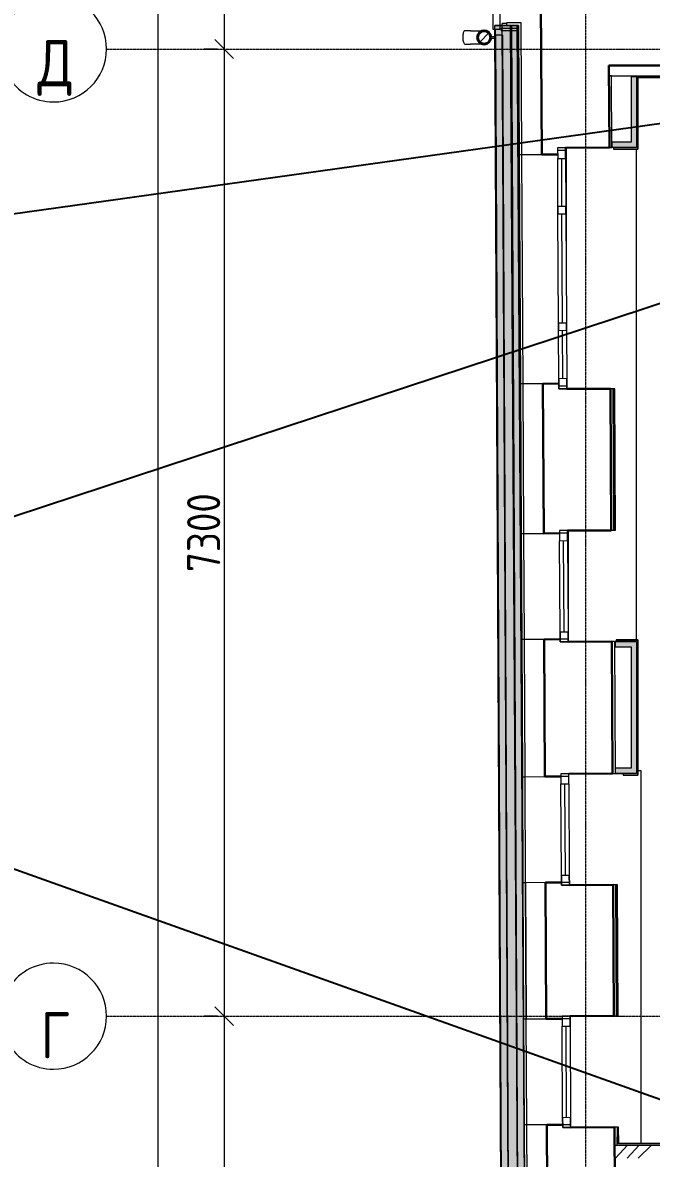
# Model space of a CAD drawing. Header units: millimetres. Extents: x -32 to 417638015, y -35 to 175284279.
# Drawn here: x 416875080 to 416879820, y 175243572 to 175252143 of the extents above; entities that cross this region are included whole.
import ezdxf
from ezdxf import colors
from ezdxf.entities.mleader import LeaderData, LeaderLine
from ezdxf.math import Vec2, Vec3

# ---------------------------------------------------------------- set-up
doc = ezdxf.new("R2010")
doc.units = ezdxf.units.MM
doc.linetypes.add('ADSK_Линия сетки', pattern=[25, 20, -2.5, 0, -2.5])
for name, color, linetype, lineweight in [('_ Окна', 7, 'Continuous', 9), ('Обобщенные модели', 7, 'Continuous', 18), ('Ограждение', 7, 'Continuous', 9), ('Окна', 7, 'Continuous', 9), ('Оси', 253, 'Continuous', 9), ('Перекрытие', 7, 'Continuous', 18), ('Размеры', 7, 'Continuous', 9), ('Стены внутренние', 7, 'Continuous', 18), ('Стены наружные', 7, 'Continuous', 18), ('Стены несущие', 7, 'Continuous', 30), ('Стены отделка', 7, 'Continuous', 30), ('Стены штриховка', 7, 'Continuous', 9), ('ШТРИХОВКА', 252, 'Continuous', 15)]:
    doc.layers.add(name, color=color, linetype=linetype, lineweight=lineweight)
doc.layers.add('_ЭМ_Надписи', color=7, linetype='Continuous')
doc.styles.add('GOST Common', font='GOST_Common.ttf', dxfattribs={"width": 0.9, "height": 349.9999999999996})
doc.styles.add('GOST Common_1', font='GOST_Common.ttf', dxfattribs={"width": 0.9, "height": 250})
doc.styles.add('ЭОМ', font='isocpeur.ttf', dxfattribs={"width": 0.85, "height": 250})
doc.dimstyles.new('ADSK_Основной_2_5_мм', dxfattribs={"dimscale": 304.8, "dimtxt": 251.4287490705518, "dimasz": 0.4639107611548557, "dimexe": 0.4921259842519685, "dimexo": 0.4921259842519685, "dimgap": 0.09842519685039369, "dimtad": 1, "dimrnd": 0.01, "dimdsep": 46, "dimtxsty": 'GOST Common_1', "dimblk1": 'OBLIQUE', "dimblk2": 'OBLIQUE', "dimsah": 1, "dimcen": 0.09, "dimdle": 0.4921259842519685, "dimazin": 2, "dimtfac": 1, "dimtdec": 4, "dimtix": 1, "dimtmove": 0, "dimatfit": 3, "dimfxl": 1, "dimtvp": 1, "dimtolj": 1, "dimtzin": 0, "dimlwd": 20, "dimlwe": 20, "dimarcsym": 2})
pattern_1 = [(45, (686.3573730537319, 338.699590410115), (-269.4076836320746, 269.4076836320746), []), (45, (776.1599730537273, 338.699590410115), (-269.4076836320746, 269.4076836320746), []), (45, (865.9625730537227, 338.699590410115), (-269.4076836320746, 269.4076836320746), []), (45, (955.7653730537277, 338.699590410115), (-269.4076836320746, 269.4076836320746), [])]

# ---------------------------------------------------------------- blocks, each defined once
blk = doc.blocks.new('_Oblique')
at = {"color": 0, "linetype": 'ByBlock', "lineweight": -2}
blk.add_line((-0.5, -0.5), (0.5, 0.5), dxfattribs=at)
blk = doc.blocks.new('*D184')
at = {"layer": 'Defpoints', "color": 0, "transparency": 16777216}
for p in [(-8940.009156904478, 43383.69959040973), (-9039.994055764208, 333.6995904097176), (-8940.009156904594, 333.6995904097176)]:
    blk.add_point(p, dxfattribs=at)
at = {"layer": 'Размеры', "color": 0, "transparency": 16777216}
for p, q in [((-9039.994055764217, 43533.69959040973), (-9039.994055764208, 183.6995904097176)), ((-9090.009156904478, 43383.69959040973), (-9189.994055764217, 43383.69959040973)), ((-9090.009156904594, 333.6995904097176), (-9189.994055764208, 333.6995904097176))]:
    blk.add_line(p, q, dxfattribs=at)
at = {"layer": 'Размеры', "color": 0, "transparency": 16777216, "xscale": 141.4, "yscale": 141.4, "zscale": 141.4}
for p, rotation in [((-9039.994055764217, 43383.69959040973), 90), ((-9039.994055764208, 333.6995904097176), 270)]:
    blk.add_blockref('_Oblique', p, dxfattribs=dict(at, rotation=rotation))
at = {"layer": 'Размеры', "color": 0, "transparency": 16777216, "insert": (-9194.994055764204, 21858.69959040972), "char_height": 250, "width": 971.6229625099288, "attachment_point": 5, "rotation": 90, "style": 'GOST Common_1'}
blk.add_mtext('\\A1;43050', dxfattribs=at)
blk = doc.blocks.new('*D186')
at = {"layer": 'Defpoints', "color": 0, "transparency": 16777216}
for p in [(-8440.630882781119, 36883.69959040973), (-8540.61578164079, 20583.69959040972), (-8440.630882781177, 20583.69959040972)]:
    blk.add_point(p, dxfattribs=at)
at = {"layer": 'Размеры', "color": 0, "transparency": 16777216}
for p, q in [((-8540.615781640794, 37033.69959040973), (-8540.615781640789, 20433.69959040972)), ((-8590.630882781119, 36883.69959040973), (-8690.615781640794, 36883.69959040973)), ((-8590.630882781177, 20583.69959040972), (-8690.61578164079, 20583.69959040972))]:
    blk.add_line(p, q, dxfattribs=at)
at = {"layer": 'Размеры', "color": 0, "transparency": 16777216, "xscale": 141.4, "yscale": 141.4, "zscale": 141.4}
for p, rotation in [((-8540.615781640794, 36883.69959040973), 90), ((-8540.61578164079, 20583.69959040972), 270)]:
    blk.add_blockref('_Oblique', p, dxfattribs=dict(at, rotation=rotation))
at = {"layer": 'Размеры', "color": 0, "transparency": 16777216, "insert": (-8695.615781640781, 28733.69959040972), "char_height": 250, "width": 889.8020814564612, "attachment_point": 5, "rotation": 90, "style": 'GOST Common_1'}
blk.add_mtext('\\A1;16300', dxfattribs=at)
blk = doc.blocks.new('*D187')
at = {"layer": 'Defpoints', "color": 0, "transparency": 16777216}
for p in [(-8440.630882781177, 20583.69959040972), (-8540.61578164079, 13283.69959040972), (-8440.630882781235, 13283.69959040972)]:
    blk.add_point(p, dxfattribs=at)
at = {"layer": 'Размеры', "color": 0, "transparency": 16777216}
for p, q in [((-8540.615781640792, 20733.69959040972), (-8540.61578164079, 13133.69959040972)), ((-8590.630882781177, 20583.69959040972), (-8690.615781640792, 20583.69959040972)), ((-8590.630882781235, 13283.69959040972), (-8690.61578164079, 13283.69959040972))]:
    blk.add_line(p, q, dxfattribs=at)
at = {"layer": 'Размеры', "color": 0, "transparency": 16777216, "xscale": 141.4, "yscale": 141.4, "zscale": 141.4}
for p, rotation in [((-8540.615781640792, 20583.69959040972), 90), ((-8540.61578164079, 13283.69959040972), 270)]:
    blk.add_blockref('_Oblique', p, dxfattribs=dict(at, rotation=rotation))
at = {"layer": 'Размеры', "color": 0, "transparency": 16777216, "insert": (-8695.615781640783, 16933.69959040972), "char_height": 250, "width": 756.8431497445762, "attachment_point": 5, "rotation": 90, "style": 'GOST Common_1'}
blk.add_mtext('\\A1;7300', dxfattribs=at)
blk = doc.blocks.new('*D188')
at = {"layer": 'Defpoints', "color": 0, "transparency": 16777216}
for p in [(-8440.630882781235, 13283.69959040972), (-8540.615781640849, 8633.69959040972), (-8440.630882781235, 8633.69959040972)]:
    blk.add_point(p, dxfattribs=at)
at = {"layer": 'Размеры', "color": 0, "transparency": 16777216}
for p, q in [((-8540.61578164085, 13433.69959040972), (-8540.615781640849, 8483.69959040972)), ((-8590.630882781235, 13283.69959040972), (-8690.61578164085, 13283.69959040972)), ((-8590.630882781235, 8633.69959040972), (-8690.615781640849, 8633.69959040972))]:
    blk.add_line(p, q, dxfattribs=at)
at = {"layer": 'Размеры', "color": 0, "transparency": 16777216, "xscale": 141.4, "yscale": 141.4, "zscale": 141.4}
for p, rotation in [((-8540.61578164085, 13283.69959040972), 90), ((-8540.615781640849, 8633.69959040972), 270)]:
    blk.add_blockref('_Oblique', p, dxfattribs=dict(at, rotation=rotation))
at = {"layer": 'Размеры', "color": 0, "transparency": 16777216, "insert": (-8695.615781640845, 10958.69959040972), "char_height": 250, "width": 782.4121750737847, "attachment_point": 5, "rotation": 90, "style": 'GOST Common_1'}
blk.add_mtext('\\A1;4650', dxfattribs=at)
blk = doc.blocks.new('План 2 этажа')
at = {"lineweight": 9}
h = blk.add_hatch(dxfattribs=at)
h.set_pattern_fill('ANSI34', color=8, scale=20)
h.set_pattern_definition(pattern_1)
h.paths.add_polyline_path([(44851.35737305379, 8633.699590409546), (44751.35737305379, 8633.699590409546), (44751.35737305379, 5758.699590409992), (44851.35737305379, 5758.699590409992), (44851.35737305379, 5765.756545947838)])
h.paths.add_polyline_path([(44851.35737305379, 8965.756545947945), (44141.35737305379, 8965.756545947945), (44141.35737305379, 8865.756545947945), (44751.35737305379, 8865.756545947945), (44751.35737305379, 8633.699590409546), (44851.35737305379, 8633.699590409546)])
h.paths.add_polyline_path([(43071.35737305379, 8965.756545947945), (42607.41075392498, 8965.756545947945), (42608.51118958526, 8865.756545947628), (43071.35737305379, 8865.756545947945)])
h.paths.add_polyline_path([(44839.46919659205, 4703.69959041012), (44851.35737305385, 4703.69959041012), (44851.35737305385, 5758.699590409999), (44751.35737305385, 5758.699590409999), (44751.35737305385, 4703.69959041012), (44826.35737305385, 4703.69959041012)])
h.paths.add_polyline_path([(38937.34206282522, -5867.991590473376), (39332.84206282522, -5867.991590473376), (39332.84206282522, -5096.400681382468), (38937.34206282522, -5096.400681382468)], flags=9)
h.paths.add_polyline_path([(487.3420628252206, -5523.805950022027), (882.8420628252206, -5523.805950022027), (882.8420628252206, -4752.21504093112), (487.3420628252206, -4752.21504093112)], flags=9)
h.paths.add_polyline_path([(3487.342062825221, -5523.805950022034), (3882.842062825221, -5523.805950022034), (3882.842062825221, -4752.215040931126), (3487.342062825221, -4752.215040931126)], flags=9)
h.paths.add_polyline_path([(7622.042062825232, -5523.80595002204), (8049.042062825232, -5523.80595002204), (8049.042062825232, -4752.215040931132), (7622.042062825232, -4752.215040931132)], flags=9)
h.paths.add_polyline_path([(10637.34206282522, -5523.805950022047), (11032.84206282522, -5523.805950022047), (11032.84206282522, -4752.215040931139), (10637.34206282522, -4752.215040931139)], flags=9)
h.paths.add_polyline_path([(18537.34206282522, -5523.80595002206), (18932.84206282522, -5523.80595002206), (18932.84206282522, -4752.215040931151), (18537.34206282522, -4752.215040931151)], flags=9)
h.paths.add_polyline_path([(31035.79092646157, -5523.805950022078), (31431.29092646157, -5523.805950022078), (31431.29092646157, -4752.21504093117), (31035.79092646157, -4752.21504093117)], flags=9)
h.paths.add_polyline_path([(42337.34206282522, -5523.805950022096), (42732.84206282522, -5523.805950022096), (42732.84206282522, -4752.215040931189), (42337.34206282522, -4752.215040931189)], flags=9)
h.paths.add_polyline_path([(49290.09206282522, -5523.805950022107), (49780.09206282522, -5523.805950022107), (49780.09206282522, -4752.2150409312), (49290.09206282522, -4752.2150409312)], flags=9)
h.paths.add_polyline_path([(-5981.157937174779, -5523.80595002202), (-5648.657937174779, -5523.80595002202), (-5648.657937174779, -4752.215040931112), (-5981.157937174779, -4752.215040931112)], flags=9)
h.paths.add_polyline_path([(55758.59206282522, -5523.805950022118), (56311.59206282522, -5523.805950022118), (56311.59206282522, -4752.21504093121), (55758.59206282522, -4752.21504093121)], flags=9)
h.paths.add_polyline_path([(-10042.69405789487, -119.3787014977906), (-9584.19405789487, -119.3787014977906), (-9584.19405789487, 652.2122075931175), (-10042.69405789487, 652.2122075931175)], flags=9)
h.paths.add_polyline_path([(-10026.94405789487, 8180.621298502202), (-9599.94405789487, 8180.621298502202), (-9599.94405789487, 8952.212207593111), (-10026.94405789487, 8952.212207593111)], flags=9)
h.paths.add_polyline_path([(-10011.64405789482, 12830.6212985022), (-9616.144057894824, 12830.6212985022), (-9616.144057894824, 13602.21220759311), (-10011.64405789482, 13602.21220759311)], flags=9)
h.paths.add_polyline_path([(-10042.69405789481, 20130.6212985022), (-9584.194057894812, 20130.6212985022), (-9584.194057894812, 20902.2122075931), (-10042.69405789481, 20902.2122075931)], flags=9)
h.paths.add_polyline_path([(-10011.64405789477, 36430.62129850218), (-9616.144057894766, 36430.62129850218), (-9616.144057894766, 37202.21220759309), (-10011.64405789477, 37202.21220759309)], flags=9)
h.paths.add_polyline_path([(-10058.89405789471, 42930.62129850216), (-9568.894057894708, 42930.62129850216), (-9568.894057894708, 43702.21220759307), (-10058.89405789471, 43702.21220759307)], flags=9)
h.paths.add_polyline_path([(-10026.94405789487, 1680.62129850221), (-9599.94405789487, 1680.62129850221), (-9599.94405789487, 2452.212207593117), (-10026.94405789487, 2452.212207593117)], flags=9)
h.paths.add_polyline_path([(46258.59206282522, -5523.805950022103), (46811.59206282522, -5523.805950022103), (46811.59206282522, -4752.215040931194), (46258.59206282522, -4752.215040931194)], flags=9)
h = blk.add_hatch()
h.set_pattern_fill('ANSI34', color=8, scale=20)
h.set_pattern_definition(pattern_1)
h.paths.add_polyline_path([(-5597.187484974421, 12310.92738564244), (-5596.674272952799, 12210.92738564244), (-5444.077273907897, 12210.92738564244), (-5404.077273907838, 12210.92738564244), (423.2452759633306, 12210.92738564244), (423.2452759633306, 12243.18236574036), (433.1829459398866, 12243.18236574036), (432.4785381433699, 12310.9273856423), (-213.0424393638386, 12310.92738564231)])
h.paths.add_polyline_path([(78.24527596333064, 11932.48239974947), (78.24527596333064, 12210.92738564244), (-21.75472403666947, 12210.92738564244), (-21.75472403666924, 11832.48239974949), (423.2452759633306, 11832.48239974949), (423.2452759633304, 11932.48239974947)])
at = {"layer": 'Обобщенные модели', "lineweight": 9}
h = blk.add_hatch(dxfattribs=at)
h.set_pattern_fill('FP_22', color=8, angle=90.29404624676303, style=0, pattern_type=2)
h.set_pattern_definition([(45.00004624676301, (686.3575526451705, 338.6994309848669), (-106.066102790012, 106.0659315658832), [])])
h.paths.add_polyline_path([(-6590.980376767196, 20622.40547162978), (-6568.728576410929, 20622.51967054416), (-6548.729946087081, 20632.27725455159), (-6534.945459798541, 20649.74561447026), (-6530.105304110347, 20671.46492738289), (-6535.168131217027, 20693.13341699745), (-6549.131186118804, 20710.45937319911), (-6569.228914546595, 20720.01117787299), (-6591.480714902861, 20719.8969789586), (-6611.479345226571, 20710.13939495124), (-6625.263831515111, 20692.67103503249), (-6630.103987203443, 20670.9517221198), (-6625.041160096695, 20649.28323250531), (-6611.078105194919, 20631.95727630372)])
at = {"layer": 'Ограждение', "transparency": 33554432}
for points in [[(-6435.634394923667, 8187.693082690872), (-6257.957230057234, 8367.28960652715), (-6321.568491901378, 20762.02300421298), (-6500.162663787749, 20761.10643745295), (-6436.340062555282, 8325.19329739608)], [(-6435.834620984086, 8187.491826409416), (-6431.692388909613, 8192.698049411927), (-6496.045738345426, 20732.02813626576), (-6500.214689382222, 20732.02813626576), (-6435.835653855515, 8187.693082690872)]]:
    blk.add_hatch(color=8, dxfattribs=at).paths.add_polyline_path(points)
at = {"layer": 'Стены внутренние'}
for points in [[(-5471.776669154584, 19880.07672656989), (-5431.776669154584, 19880.07672656989), (-5431.776669154584, 20374.04128891171), (-5471.776669154584, 20374.04128891171), (-5471.776669154584, 20153.19282587753)], [(-5616.802642103401, 19840.07672656983), (-5431.776669154584, 19840.0767265699), (-5431.776669154584, 19880.07672656989), (-5616.802642103401, 19880.07672656989)], [(-5431.776669154642, 16070.95538687749), (-5431.776669154642, 16110.95538687749), (-5592.744013429445, 16110.95538687749), (-5592.744013429445, 16070.95538687749), (-5471.776669154642, 16070.95538687749)], [(-5471.776669154642, 15115.55820398533), (-5431.776669154642, 15115.55820398533), (-5431.776669154642, 16070.95538687749), (-5471.776669154642, 16070.95538687749), (-5471.776669154642, 15155.55820398532)], [(-5471.776669154642, 15115.55820398533), (-5471.776669154642, 15155.55820398532), (-5592.744013429445, 15155.55820398532), (-5592.744013429445, 15115.55820398533)]]:
    blk.add_hatch(color=8, dxfattribs=at).paths.add_polyline_path(points)
at = {"layer": '_ Окна', "color": 8, "lineweight": 18}
for p, q in [((-5965.821820738755, 19838.02891217653), (-6025.821030594627, 19837.72098901868)), ((-6025.821030594627, 19837.72098901868), (-6025.410466384154, 19757.72204254418)), ((-5965.411256528282, 19758.02996570204), (-5965.821820738755, 19838.02891217653)), ((-6025.410466384154, 19757.72204254418), (-5965.411256528282, 19758.02996570204)), ((-6023.562927437023, 19397.72678340896), (-5963.563717581153, 19398.03470656681)), ((-6023.255004279168, 19337.72757355309), (-6023.562927437023, 19397.72678340896)), ((-5963.563717581153, 19398.03470656681), (-5963.255794423298, 19338.03549671095)), ((-5963.255794423298, 19338.03549671095), (-6023.255004279168, 19337.72757355309)), ((-6019.046721121817, 18517.73837218952), (-5959.047511265946, 18518.04629534737)), ((-6018.738797963962, 18457.73916233364), (-6019.046721121817, 18517.73837218952)), ((-5959.047511265946, 18518.04629534737), (-5958.739588108091, 18458.0470854915)), ((-5958.739588108091, 18458.0470854915), (-6018.738797963962, 18457.73916233364)), ((-6016.891259016832, 18097.74390319842), (-5956.892049160961, 18098.05182635627)), ((-6016.480694806359, 18017.74495672392), (-6016.891259016832, 18097.74390319842)), ((-5956.892049160961, 18098.05182635627), (-5956.481484950487, 18018.05287988178)), ((-5956.481484950487, 18018.05287988178), (-6016.480694806359, 18017.74495672392)), ((-5950.994448030209, 16948.89691933336), (-6010.993657886081, 16948.5889961755)), ((-6010.993657886081, 16948.5889961755), (-6010.603621886132, 16872.58999702473)), ((-5950.60441203026, 16872.89792018259), (-5950.994448030209, 16948.89691933336)), ((-6010.603621886132, 16872.58999702473), (-5950.60441203026, 16872.89792018259)), ((-6007.07276967606, 16184.59905734408), (-5947.073559820189, 16184.90698050193)), ((-6006.682733676112, 16108.60005819331), (-6007.07276967606, 16184.59905734408)), ((-5947.073559820189, 16184.90698050193), (-5946.68352382024, 16108.90798135116)), ((-5946.68352382024, 16108.90798135116), (-6006.682733676112, 16108.60005819331)), ((-5941.570159999437, 15112.56268828869), (-6001.569369855309, 15112.25476513083)), ((-6001.569369855309, 15112.25476513083), (-6001.17933385536, 15036.25576598006)), ((-5941.180123999488, 15036.56368913792), (-5941.570159999437, 15112.56268828869)), ((-6001.17933385536, 15036.25576598006), (-5941.180123999488, 15036.56368913792)), ((-5997.648481645288, 14348.26482629941), (-5937.649271789417, 14348.57274945726)), ((-5997.25844564534, 14272.26582714864), (-5997.648481645288, 14348.26482629941)), ((-5937.649271789417, 14348.57274945726), (-5937.259235789468, 14272.57375030649)), ((-5937.259235789468, 14272.57375030649), (-5997.25844564534, 14272.26582714864)), ((-5932.187749717808, 13284.38838868851), (-5992.18695957368, 13284.08046553065)), ((-5992.18695957368, 13284.08046553065), (-5991.796923573731, 13208.08146637988)), ((-5991.796923573731, 13208.08146637988), (-5931.79771371786, 13208.38938953774)), ((-5931.79771371786, 13208.38938953774), (-5932.187749717808, 13284.38838868851)), ((-5988.26607136366, 12520.09052669923), (-5928.266861507788, 12520.39844985708)), ((-5987.876035363711, 12444.09152754846), (-5988.26607136366, 12520.09052669923)), ((-5928.266861507788, 12520.39844985708), (-5927.876825507839, 12444.39945070631)), ((-5927.876825507839, 12444.39945070631), (-5987.876035363711, 12444.09152754846))]:
    blk.add_line(p, q, dxfattribs=at)
at = {"layer": '_ Окна', "color": 8}
for p, q in [((-5965.719179686137, 19818.02917555791), (-6025.718389542008, 19817.72125240006)), ((-5993.563322509069, 19397.88074498789), (-5995.410861456197, 19757.87600412311)), ((-5989.047116193865, 18517.89233376845), (-5993.255399351214, 19337.88153513202)), ((-5986.891654088881, 18097.89786477735), (-5988.73919303601, 18457.89312391257)), ((-5956.584126003106, 18038.0526165004), (-6016.583335858977, 18037.74469334255)), ((-5950.891806977591, 16928.89718271473), (-6010.891016833462, 16928.58925955688)), ((-5977.073164748121, 16184.753018923), (-5980.604016958189, 16872.74395860366)), ((-5946.786164872859, 16128.90771796979), (-6006.78537472873, 16128.59979481193)), ((-5941.467518946819, 15092.56295167006), (-6001.46672880269, 15092.25502851221)), ((-5967.648876717349, 14348.41878787834), (-5971.179728927417, 15036.40972755899)), ((-5937.361876842087, 14292.57348692512), (-5997.361086697958, 14292.26556376726)), ((-5932.08510866519, 13264.38865206988), (-5992.084318521062, 13264.08072891203)), ((-5958.26646643572, 12520.24448827815), (-5961.797318645788, 13208.23542795881)), ((-5927.979466560458, 12464.39918732494), (-5987.978676416329, 12464.09126416708))]:
    blk.add_line(p, q, dxfattribs=at)
at = {"layer": 'Обобщенные модели', "color": 8}
for p, q in [((-6684.007334191716, 20720.67574212526), (-6726.510911422881, 20720.4576086573)), ((-6499.930327420943, 20676.61985483714), (-6529.272193054694, 20676.46926885534)), ((-6529.220872528385, 20666.46940054602), (-6499.879006894634, 20666.61998652782)), ((-6496.430202154685, 20676.63781790078), (-6498.17921362752, 20676.62884176364)), ((-6498.12789310121, 20666.62897345432), (-6496.378881628376, 20666.63794959146)), ((-6494.546618158494, 20676.64748468028), (-6495.761486185831, 20676.64124983152)), ((-6495.710165659522, 20666.6413815222), (-6494.495297632185, 20666.64761637097)), ((-6492.524801311441, 20676.65786088739), (-6494.546618158494, 20676.64748468028)), ((-6494.495297632185, 20666.64761637097), (-6492.473456002164, 20666.65799270527)), ((-6725.997706159789, 20620.45892556417), (-6683.494128928624, 20620.67705903214))]:
    blk.add_line(p, q, dxfattribs=at)
at = {"layer": 'Обобщенные модели', "color": 8, "flags": 128}
for points in [[(-6684.007334191716, 20720.67574212526), (-6678.339668396821, 20720.70482926746), (-6672.755222872252, 20720.73348931324), (-6667.262931539564, 20720.76167641262), (-6661.871580893264, 20720.78934547226), (-6656.589795944288, 20720.81645222757), (-6651.426026421838, 20720.84295331353), (-6646.388533255606, 20720.86880633405), (-6641.485375360045, 20720.89396992981), (-6636.724396741839, 20720.91840384442), (-6632.113213951156, 20720.94206898884), (-6627.659203896796, 20720.96492750389), (-6623.369492044706, 20720.9869428208), (-6619.25094101876, 20721.00807971978), (-6615.310139622023, 20721.0283043863), (-6611.553392296068, 20721.0475844652), (-6607.986709035221, 20721.06588911247), (-6604.615795771849, 20721.08318904458), (-6601.446045248082, 20721.09945658532), (-6598.48252838858, 20721.11466571011), (-6595.729986188138, 20721.12879208758), (-6593.377946433022, 20721.14086303835)], [(-6592.864741169924, 20621.14217994523), (-6594.1351053925, 20621.13566028333), (-6596.798581382642, 20621.12199100435), (-6599.674904968884, 20621.10722936593), (-6602.759474647074, 20621.09139898352), (-6606.047355763732, 20621.07452518237), (-6609.533288410447, 20621.05663495696), (-6613.211695838614, 20621.03775692784), (-6617.076693381031, 20621.01792129581), (-6621.122097866117, 20620.99715979367), (-6625.341437509673, 20620.9755056354), (-6629.727962268344, 20620.952993463), (-6634.27465463826, 20620.92965929117), (-6638.974240881539, 20620.90554044961), (-6643.819202662713, 20620.88067552331), (-6648.801789076473, 20620.85510429084), (-6653.914029047452, 20620.82886766074), (-6659.147744082246, 20620.802007606), (-6664.494561353268, 20620.77456709699), (-6669.945927093478, 20620.74659003267), (-6675.493120280587, 20620.71812117037), (-6681.127266588835, 20620.6892060542), (-6683.494128928624, 20620.67705903214)]]:
    blk.add_lwpolyline(points, dxfattribs=at)
at = {"layer": 'Обобщенные модели', "color": 8}
for radius, start, end in [(52.00000000000003, 0.2940462468648904, 180.2940462468649), (52.00000000000004, 180.2940462468649, 0.2940462468648904)]:
    blk.add_arc((-6580.104645656772, 20671.20832475146), radius, start, end, dxfattribs=at)
at = {"layer": 'Обобщенные модели', "color": 8, "lineweight": 40}
for radius, start, end in [(49.99999999999994, 0.2940462468648904, 180.2940462468649), (49.99999999999995, 180.2940462468649, 0.2940462468648904)]:
    blk.add_arc((-6580.104645656801, 20671.20832475142), radius, start, end, dxfattribs=at)
at = {"layer": 'Обобщенные модели', "color": 8}
for major_axis, ratio, start_param, end_param in [((0.2566026315454408, -49.99934154655923), 0.3090169943749482, 3.141592653589792, 4.712388980384689), ((0.2566026315453632, -49.99934154655924), 0.3090169943749481, 4.712388980384695, 6.283185307179597)]:
    blk.add_ellipse((-6726.254308791325, 20670.45826711071), major_axis=major_axis, ratio=ratio, start_param=start_param, end_param=end_param, dxfattribs=at)
at = {"layer": 'Ограждение', "color": 8}
for p, q in [((-6500.162663787738, 20761.10643745293), (-6321.568491901369, 20762.02300421296)), ((-6435.634394923658, 8187.693082690861), (-6500.162663787738, 20761.10643745293)), ((-6321.568491901369, 20762.02300421296), (-6498.889557498003, 20761.11297118746)), ((-6434.367788922586, 8188.966205746443), (-6498.889557498004, 20761.11297118746)), ((-6257.952097937008, 8366.289606527145), (-6321.568491901369, 20762.02300421296)), ((-6257.952097937008, 8366.289606527145), (-6321.568491901369, 20762.02300421296)), ((-6320.568505070438, 20762.0281362656), (-6315.565740984992, 19787.23333904009)), ((-6435.834620984077, 8187.491826409409), (-6500.214689382212, 20732.02813626573)), ((-6434.687061134867, 8188.645290786214), (-6499.061209815154, 20732.02813626574)), ((-6434.559469244767, 8188.77353917352), (-6498.932959738913, 20732.02813626573)), ((-6434.092448113518, 8189.242963263673), (-6498.463529466801, 20732.02813626573)), ((-6432.352366829414, 8190.991997769664), (-6496.71447192735, 20732.02813626573)), ((-6432.012097470433, 8191.334017912992), (-6496.372447279879, 20732.02813626573)), ((-6431.687065223418, 8191.660722544999), (-6496.045738345416, 20732.02813626573)), ((-6430.478400128957, 8192.875606571233), (-6494.830838320085, 20732.02813626573)), ((-6315.565740984992, 19787.23333904009), (-6306.68215788088, 18056.25613469822)), ((-6306.68215788088, 18056.25613469822), (-6315.565740984992, 19787.23333904009)), ((-6306.68215788088, 18056.25613469822), (-6300.892329856301, 16928.10095112482)), ((-6300.892329856301, 16928.10095112482), (-6296.78155569894, 16127.11149954895)), ((-6296.78155569894, 16127.11149954895), (-6300.892329856301, 16928.10095112482)), ((-6296.78155569894, 16127.11149954895), (-6291.473173878167, 15092.76670691115)), ((-6291.473173878167, 15092.76670691115), (-6287.357267668173, 14290.77726850431)), ((-6287.357267668173, 14290.77726850431), (-6291.473173878167, 15092.76670691115)), ((-6287.357267668173, 14290.77726850431), (-6282.085631543898, 13263.59242047998)), ((-6282.085631543898, 13263.59242047998), (-6277.974857386536, 12462.6029689041)), ((-6277.974857386536, 12462.6029689041), (-6282.085631543898, 13263.59242047998)), ((-6277.974857386536, 12462.6029689041), (-6272.540013650399, 11403.61691494796))]:
    blk.add_line(p, q, dxfattribs=at)
at = {"layer": 'Окна', "color": 8}
for p, q in [((-5965.821820738755, 19838.02891217653), (-6025.821030594627, 19837.72098901868)), ((-6025.821030594627, 19837.72098901868), (-6025.410466384154, 19757.72204254418)), ((-5965.411256528282, 19758.02996570204), (-5965.821820738755, 19838.02891217653)), ((-6023.562927437017, 19397.72678340896), (-6025.410466384145, 19757.72204254418)), ((-5965.411256528186, 19758.02996570204), (-5963.563717581057, 19398.03470656681)), ((-6023.562927437023, 19397.72678340896), (-6023.255004279168, 19337.72757355309)), ((-5963.255794423298, 19338.03549671095), (-5963.563717581153, 19398.03470656681)), ((-6019.046721121813, 18517.73837218952), (-6023.255004279162, 19337.72757355309)), ((-5963.255794423202, 19338.03549671094), (-5959.047511265853, 18518.04629534737)), ((-6019.046721121817, 18517.73837218952), (-6018.738797963962, 18457.73916233364)), ((-5958.739588108091, 18458.0470854915), (-5959.047511265946, 18518.04629534737)), ((-6016.891259016829, 18097.74390319842), (-6018.738797963958, 18457.73916233364)), ((-5958.739588107998, 18458.0470854915), (-5956.89204916087, 18098.05182635627)), ((-6016.891259016832, 18097.74390319842), (-6016.480694806359, 18017.74495672392)), ((-5956.481484950487, 18018.05287988178), (-5956.892049160961, 18098.05182635627)), ((-6016.480694806359, 18017.74495672392), (-5956.481484950487, 18018.05287988178)), ((-5950.994448030209, 16948.89691933336), (-6010.993657886081, 16948.5889961755)), ((-6010.993657886081, 16948.5889961755), (-6010.603621886132, 16872.58999702473)), ((-5950.60441203026, 16872.89792018259), (-5950.994448030209, 16948.89691933336)), ((-6007.072769676057, 16184.59905734408), (-6010.603621886125, 16872.58999702473)), ((-5950.60441203019, 16872.89792018259), (-5947.073559820123, 16184.90698050193)), ((-6007.07276967606, 16184.59905734408), (-6006.682733676112, 16108.60005819331)), ((-5946.68352382024, 16108.90798135116), (-5947.073559820189, 16184.90698050193)), ((-6006.682733676112, 16108.60005819331), (-5946.68352382024, 16108.90798135116)), ((-5941.570159999437, 15112.56268828869), (-6001.569369855309, 15112.25476513083)), ((-6001.569369855309, 15112.25476513083), (-6001.17933385536, 15036.25576598006)), ((-5941.180123999488, 15036.56368913792), (-5941.570159999437, 15112.56268828869)), ((-5997.648481645285, 14348.26482629941), (-6001.179333855353, 15036.25576598006)), ((-5941.180123999418, 15036.56368913792), (-5937.649271789351, 14348.57274945726)), ((-5997.648481645288, 14348.26482629941), (-5997.25844564534, 14272.26582714864)), ((-5937.259235789468, 14272.57375030649), (-5937.649271789417, 14348.57274945726)), ((-5997.25844564534, 14272.26582714864), (-5937.259235789468, 14272.57375030649)), ((-5932.187749717808, 13284.38838868851), (-5992.18695957368, 13284.08046553065)), ((-5992.18695957368, 13284.08046553065), (-5991.796923573731, 13208.08146637988)), ((-5988.266071363656, 12520.09052669923), (-5991.796923573724, 13208.08146637988)), ((-5931.79771371786, 13208.38938953774), (-5932.187749717808, 13284.38838868851)), ((-5931.79771371779, 13208.38938953774), (-5928.266861507722, 12520.39844985708)), ((-5988.26607136366, 12520.09052669923), (-5987.876035363711, 12444.09152754846)), ((-5927.876825507839, 12444.39945070631), (-5928.266861507788, 12520.39844985708)), ((-5987.876035363711, 12444.09152754846), (-5927.876825507839, 12444.39945070631))]:
    blk.add_line(p, q, dxfattribs=at)
at = {"layer": 'Оси', "color": 8, "linetype": 'ADSK_Линия сетки'}
for p, q in [((-5814.077273907838, -4690.674102031637), (-5814.077273907722, 44448.76377897623)), ((-9428.37116507889, 20583.69959040972), (56691.21025106532, 20583.69959040951)), ((-9428.37116507889, 13283.69959040972), (56691.21025106532, 13283.6995904095))]:
    blk.add_line(p, q, dxfattribs=at)
at = {"layer": 'Оси', "color": 8, "lineweight": 20}
for centre, start, end in [((-9828.37116507889, 20583.69959040971), 89.99999999999895, 269.999999999999), ((-9828.37116507889, 20583.69959040971), 269.999999999999, 89.99999999999895), ((-9828.37116507889, 13283.69959040971), 89.99999999999895, 269.999999999999), ((-9828.37116507889, 13283.69959040971), 269.999999999999, 89.99999999999895)]:
    blk.add_arc(centre, 400, start, end, dxfattribs=at)
at = {"layer": 'Перекрытие', "color": 8}
for p, q in [((-5960.826429913635, 19838.05454912278), (-5960.826429913635, 18864.6708039012)), ((-5603.826271880942, 19839.82513059736), (-5635.826693296724, 19839.82513059736)), ((-5431.776669154642, 16124.4555612425), (-5431.776669154584, 19828.07672656981)), ((-5956.492543823668, 18020.20771505192), (-5605.826429913635, 18020.20771505192)), ((-5945.826429913694, 16948.92344222363), (-5945.826429913694, 16110.60597973147)), ((-5605.826429913635, 16950.20771505192), (-5695.58427380037, 16950.20771505192)), ((-5605.826429913635, 16951.66837626635), (-5605.826429913635, 16950.20771505192)), ((-5945.826429913694, 16110.60597973147), (-5616.687869612942, 16110.60597973146)), ((-5596.687628917221, 16110.60597973146), (-5592.744013429445, 16110.60597973146)), ((-5396.776669154584, 15135.55820398531), (-5419.836250886205, 15135.55820398531)), ((-5396.776669154642, 12322.92738564244), (-5396.776669154584, 15135.55820398531)), ((-5937.267927432084, 14274.2673276747), (-5607.263581582112, 14274.2673276747)), ((-5607.263581582112, 13286.06894256231), (-5607.263581582112, 13283.69959040971)), ((-5607.263581582112, 13283.69959040971), (-5930.826429913752, 13283.69959040971)), ((-5930.826429913752, 13283.69959040971), (-5930.826429913752, 13019.13353364932))]:
    blk.add_line(p, q, dxfattribs=at)
at = {"layer": 'Стены наружные', "color": 8}
for p, q in [((-6511.430305128393, 20732.02813626574), (-6511.430305128451, 26705.58783949746)), ((-6461.430305128451, 26705.58783949746), (-6461.430305128393, 20732.02813626574)), ((-6461.430305128451, 20762.02813626559), (-6442.959355178173, 20762.02813626559)), ((-6451.430305128975, 20742.02813626574), (-6321.465875835333, 20742.02813626574)), ((-6451.430305128975, 20742.02813626574), (-6451.430305128975, 20722.02813626574)), ((-6411.430834410305, 20777.10769410402), (-6443.035900578834, 20776.94551938251)), ((-6378.742617743323, 8247.289606527294), (-6443.035900578834, 20776.94551938251)), ((-6305.035890268802, 8317.289606527273), (-6382.418574806885, 20761.71071427233)), ((-6372.95705400937, 20761.75927193449), (-6309.100886409811, 8317.289606527294)), ((-6332.419203769939, 20761.96731705522), (-6263.525034787075, 9682.640516637344)), ((-6498.740290628688, 20732.02813626574), (-6511.430305128393, 20732.02813626574)), ((-6461.430305128393, 20732.02813626574), (-6498.08233453444, 20732.02813626574)), ((-6442.578547063284, 20687.25359664161), (-6492.577887973748, 20686.99687009523)), ((-6428.448254408489, 8197.289606527462), (-6492.577887973748, 20686.99687009523)), ((-6321.36323343101, 20722.02813626574), (-6451.430305128975, 20722.02813626574)), ((-6442.578547063284, 20687.25359664161), (-6378.704325240804, 8247.289606527462)), ((-5603.826587940683, 19839.88671522893), (-5615.826429911889, 19839.82513059736)), ((-6286.682421262143, 18056.35877575084), (-6295.560872313625, 19786.33599326179)), ((-6276.781819080177, 16127.21414060159), (-6280.887461184931, 16927.20360534654)), ((-6267.357531049405, 14290.87990955692), (-6271.463173154159, 15090.86937430187)), ((-6257.975120767776, 12462.70560995674), (-6262.080762872531, 13262.69507470169))]:
    blk.add_line(p, q, dxfattribs=at)
at = {"layer": 'Стены несущие', "color": 8}
for p, q in [((-6145.562847673893, 19787.10580115643), (-6151.439780268294, 20932.23341837073)), ((-5639.009717181209, 20460.04128891164), (-5635.826166530489, 19839.72248954476)), ((-5639.009717181209, 20460.04128891164), (347.7446436607279, 20460.04128891164)), ((-6025.826162647223, 19838.72097584958), (-6025.821030594641, 19837.72098901869)), ((-5965.821820738784, 19838.02891217654), (-5635.826166530489, 19839.72248954476)), ((-6145.562847673893, 19787.10580115643), (-6025.564427963051, 19787.72164747208)), ((-6016.685976911627, 18057.74442996117), (-6136.684396622353, 18057.12858364545)), ((-6136.684396622353, 18057.12858364545), (-6130.889436545142, 16927.97341324117)), ((-6130.894568597898, 16928.97340007214), (-6136.68439662247, 18057.12858364545)), ((-5626.485830742284, 18019.74645724996), (-5956.48148495052, 18018.0528798818)), ((-5620.998793822888, 16950.59049670153), (-5626.485830742284, 18019.74645724996)), ((-6130.889436545142, 16927.97341324117), (-6010.891016833426, 16928.58925955689)), ((-5950.994448030193, 16948.89691933338), (-5620.998793822888, 16950.59049670153)), ((-6006.785374728672, 16128.59979481191), (-6126.783794440387, 16127.98394849619)), ((-6126.783794440387, 16127.98394849619), (-6121.46514851437, 15091.63918219652)), ((-6121.475412619766, 15093.63915585838), (-6126.783794440562, 16127.98394849619)), ((-5616.687869612942, 16110.60155871934), (-5946.683523820248, 16108.90798135119)), ((-5611.574505792116, 15114.25626565688), (-5616.687869612942, 16110.60155871934)), ((-6121.46514851437, 15091.63918219652), (-6001.466728802654, 15092.25502851224)), ((-5941.570159999421, 15112.56268828867), (-5611.574505792116, 15114.25626565688)), ((-5997.361086697958, 14292.26556376727), (-6117.359506409673, 14291.64971745155)), ((-6112.082738232741, 13263.46488259632), (-6117.359506409732, 14291.64971745155)), ((-5607.263581582112, 14274.26732767469), (-5937.259235789475, 14272.57375030648)), ((-5602.192095510487, 13286.08196605668), (-5607.263581582112, 14274.26732767469)), ((-5932.187749717792, 13284.38838868853), (-5602.192095510487, 13286.08196605668)), ((-6112.082738232741, 13263.46488259632), (-5992.084318521025, 13264.08072891204)), ((-5987.978676416271, 12464.09126416707), (-6107.977096127986, 12463.47541785135)), ((-6107.977096127986, 12463.47541785135), (-6102.537120339228, 11403.48937706431)), ((-6102.542252391926, 11404.48936389527), (-6107.977096128161, 12463.47541785135)), ((-5597.881171300483, 12446.09302807449), (-5927.876825507788, 12444.39945070629)), ((-5592.800439195824, 11456.10606545263), (-5597.881171300483, 12446.09302807449))]:
    blk.add_line(p, q, dxfattribs=at)
at = {"layer": 'Стены отделка', "color": 8, "lineweight": 9}
for p, q in [((-6300.670884089894, 20782.02813626558), (-6411.430834410305, 20782.02813626558)), ((-6411.430834410305, 20782.02813626558), (-6411.430834410305, 20762.02813626558)), ((-6411.430834410305, 20762.02813626558), (-6320.568505070405, 20762.02813626558)), ((-6320.568505070463, 20762.02813626552), (-6315.560608932341, 19786.23335220919)), ((-6300.671937622246, 20782.2334183708), (-6300.670884089835, 20782.02813626558)), ((-5639.009717181209, 20460.04128891164), (-5639.009717181209, 20380.04128891166)), ((-5639.009717181209, 20380.04128891166), (-80.25907382689184, 20380.04128891166)), ((-5618.599421758845, 20380.14603700144), (-5638.599158377503, 20380.04339594876)), ((-5615.827721132606, 19840.07672656981), (-5618.599421758845, 20380.14603700144)), ((-5471.776669154526, 20374.04128891169), (-5471.776669154526, 19880.07672656987)), ((-5431.776669154584, 20374.04128891169), (-5471.776669154526, 20374.04128891169)), ((-5431.776669154584, 20380.04128891166), (-5431.776669154584, 19840.07672656981)), ((-5419.776669154584, 20368.04128891173), (-92.25907382689184, 20368.04128891166)), ((-5419.776669154584, 19830.07672656985), (-5419.776669154584, 20368.04128891166)), ((-5635.826166530489, 19839.72248954476), (-5615.826429911889, 19839.82513059736)), ((-5471.776669154526, 19880.07672656987), (-5616.802642103401, 19880.07672656987)), ((-5616.802642103401, 19880.07672656987), (-5616.802642103401, 19840.07672656981)), ((-5431.776669154584, 19840.07672656981), (-5616.802642103401, 19840.07672656981)), ((-5603.826587940683, 19839.886715229), (-5603.765977659146, 19828.07672656981)), ((-5603.765977659146, 19828.07672656981), (-5421.776669154584, 19828.07672656981)), ((-6315.560608932341, 19786.23335220919), (-6295.560872313741, 19786.3359932618)), ((-6295.566004366265, 19787.3359800927), (-6295.560872313625, 19786.3359932618)), ((-6295.560872313625, 19786.3359932618), (-6145.562847673951, 19787.10580115643)), ((-6136.68439662247, 18057.12858364545), (-6306.682157880859, 18056.25613469821)), ((-6306.682157880859, 18056.25613469821), (-6300.887197803648, 16927.10096429393)), ((-5594.486252152419, 18019.9106829342), (-5626.485830742167, 18019.74645724996)), ((-5588.999215233081, 16950.75472238577), (-5594.486252152419, 18019.9106829342)), ((-6300.887197803648, 16927.10096429393), (-6280.887461185048, 16927.20360534654)), ((-6280.892593237513, 16928.20359217744), (-6280.887461184873, 16927.20360534654)), ((-6280.887461184873, 16927.20360534654), (-6130.8894365452, 16927.97341324117)), ((-5620.998793822888, 16950.59049670153), (-5588.999215233081, 16950.75472238577)), ((-5620.998793822888, 16950.59049670153), (-5620.998793822888, 16950.59049670153)), ((-5600.99905720423, 16950.69313775421), (-5601.004189256812, 16951.6931245851)), ((-6126.783794440562, 16127.98394849619), (-6296.781555698952, 16127.11149954896)), ((-6296.781555698952, 16127.11149954896), (-6291.462909772876, 15090.76673324921)), ((-5419.776669154584, 16124.57828152531), (-5584.759178418841, 16124.57828152531)), ((-5584.759178418841, 16124.57828152531), (-5584.697592976212, 16112.57828152531)), ((-5419.776669154584, 15105.55820398534), (-5419.776669154584, 16122.57828152534)), ((-5596.688132994284, 16110.70419977202), (-5616.687869612942, 16110.60155871934)), ((-5596.688132994284, 16110.70419977202), (-5591.574769173458, 15114.35890670949)), ((-5431.776669154642, 16110.95538687747), (-5592.744013429445, 16110.95538687747)), ((-5592.744013429445, 16110.95538687747), (-5592.744013429445, 16070.95538687747)), ((-5592.744013429445, 16070.95538687747), (-5471.776669154642, 16070.95538687747)), ((-5584.697592976212, 16112.57828152531), (-5431.776669154584, 16112.57828152531)), ((-5471.776669154642, 16070.95538687747), (-5471.776669154642, 15155.5582039853)), ((-5431.776669154584, 16112.57828152531), (-5431.776669154584, 15115.55820398531)), ((-6291.462909772876, 15090.76673324921), (-6271.463173154334, 15090.86937430189)), ((-6271.473437259439, 15092.86934796375), (-6271.463173154159, 15090.86937430189)), ((-6271.463173154159, 15090.86937430189), (-6121.465148514486, 15091.63918219652)), ((-6121.465148514486, 15091.63918219652), (-6121.475412619766, 15093.63915585838)), ((-5611.574505792116, 15114.25626565688), (-5531.5755593176, 15114.66682986738)), ((-5611.574505792116, 15114.25626565688), (-5611.574505792116, 15114.25626565688)), ((-5471.776669154642, 15155.5582039853), (-5592.744013429445, 15155.5582039853)), ((-5592.744013429445, 15155.5582039853), (-5592.744013429445, 15115.55820398531)), ((-5431.776669154584, 15115.55820398531), (-5592.744013429445, 15115.55820398531)), ((-5531.5755593176, 15114.66682986738), (-5531.518548514112, 15103.55820398531)), ((-5531.518548514112, 15103.55820398531), (-5421.776669154584, 15103.55820398531)), ((-6267.35753104958, 14290.87990955691), (-6287.35726766818, 14290.77726850431)), ((-6287.35726766818, 14290.77726850431), (-6282.080499491247, 13262.59243364908)), ((-6117.359506409732, 14291.64971745155), (-6267.357531049405, 14290.87990955691)), ((-5575.264002992306, 14274.43155335887), (-5607.263581582112, 14274.26732767469)), ((-5570.192516920622, 13286.24619174093), (-5575.264002992306, 14274.43155335887)), ((-5602.192095510429, 13286.08196605668), (-5570.192516920622, 13286.24619174093)), ((-5602.192095510487, 13286.08196605668), (-5602.192095510429, 13286.08196605668)), ((-5582.192358891829, 13286.18460710929), (-5582.197490944411, 13287.18459394026)), ((-6282.080499491247, 13262.59243364908), (-6262.080762872647, 13262.69507470169)), ((-6262.085894925112, 13263.69506153259), (-6262.080762872472, 13262.69507470169)), ((-6262.080762872472, 13262.69507470169), (-6112.082738232799, 13263.46488259632)), ((-6107.977096128161, 12463.47541785135), (-6277.974857386551, 12462.60296890411)), ((-6277.974857386551, 12462.60296890411), (-6272.534881597792, 11402.61692811707)), ((-5565.881592710677, 12446.25725375874), (-5597.881171300425, 12446.09302807449)), ((-5565.248649001238, 12322.92738564244), (-5565.881592710677, 12446.25725375874)), ((-5577.187221589615, 12310.92738564244), (-5577.505413043022, 12372.92738564244)), ((-5597.187484974449, 12310.92738564244), (-213.0424393638386, 12310.92738564244)), ((-213.0424393638386, 12322.92738564244), (-5565.248649001238, 12322.92738564244))]:
    blk.add_line(p, q, dxfattribs=at)
at = {"layer": 'Стены штриховка', "color": 8}
for p, q in [((-6295.566004366323, 19787.3359800927), (-6300.670884089894, 20782.02813626558)), ((-5421.776669154584, 20370.04128891162), (-90.25907382689184, 20370.04128891162)), ((-5421.776669154584, 20370.04128891169), (-5421.776669154584, 19828.07672656981)), ((-5615.826429911889, 19839.82513059736), (-5615.827721132606, 19840.07672656981)), ((-5603.776241899584, 19830.07672656985), (-5419.776669154584, 19830.07672656985)), ((-5421.776669154584, 19828.07672656981), (-5419.776669154584, 19828.07672656981)), ((-5419.776669154584, 19828.07672656981), (-5419.776669154584, 19830.07672656985)), ((-6280.887461185048, 16927.20360534654), (-6286.68242126226, 18056.35877575082)), ((-5601.004189256812, 16951.6931245851), (-5606.486094123626, 18019.84909830263)), ((-5590.99918889493, 16950.74445828051), (-5596.486225814268, 18019.90041882894)), ((-6271.463173154334, 15090.86937430189), (-6276.781819080294, 16127.21414060156)), ((-5584.748914178344, 16122.57828152534), (-5419.776669154584, 16122.57828152534)), ((-5421.776669154584, 16124.57828152531), (-5421.776669154584, 15103.55820398531)), ((-5419.776669154584, 16122.57828152534), (-5419.776669154584, 16124.57828152531)), ((-5531.52881275455, 15105.55820398527), (-5419.776669154468, 15105.55820398534)), ((-5421.776669154584, 15103.55820398531), (-5419.776669154584, 15103.55820398531)), ((-5419.776669154584, 15103.55820398531), (-5419.776669154584, 15105.55820398534)), ((-6267.357531049405, 14290.87990955691), (-6262.085894925112, 13263.69506153259)), ((-6262.080762872647, 13262.69507470169), (-6267.35753104958, 14290.87990955691)), ((-5582.197490944411, 13287.18459394026), (-5587.263844963454, 14274.3699687273)), ((-5572.192490582529, 13286.23592763567), (-5577.263976654154, 14274.42128925361)), ((-6252.540277031774, 11403.71955600057), (-6257.975120767893, 12462.70560995672)), ((-5577.881434681884, 12446.1956691271), (-5577.505413042963, 12372.92738564244)), ((-5567.238411099301, 12320.92738564241), (-5567.881566372525, 12446.24698965348)), ((-213.0424393638386, 12320.92738564241), (-5567.238411099301, 12320.92738564241))]:
    blk.add_line(p, q, dxfattribs=at)
at = {"layer": 'Оси', "color": 8, "char_height": 349.9999999999996, "attachment_point": 5, "line_spacing_factor": 1.022765581104984, "style": 'GOST Common'}
for s, insert, width in [('\\pxqc,t0.25714,0.51429,0.77143,1.02857,1.28571,1.54286,1.8,2.05714,2.31429,2.57143,2.82857,3.08571,3.34286,3.6,3.85714,4.11429,4.37143,4.62857,4.88571,5.14286,5.4,5.65714,5.91429,6.17143,6.42857,6.68571,6.94286,7.2,7.45714,7.71429,7.97143,8.22857;{Д}', (-9813.444057894812, 20440.84857122947), 291.5999999999997), ('\\pxqc,t0.25714,0.51429,0.77143,1.02857,1.28571,1.54286,1.8,2.05714,2.31429,2.57143,2.82857,3.08571,3.34286,3.6,3.85714,4.11429,4.37143,4.62857,4.88571,5.14286,5.4,5.65714,5.91429,6.17143,6.42857,6.68571,6.94286,7.2,7.45714,7.71429,7.97143,8.22857;{Г}', (-9813.894057894824, 13140.84857122947), 232.1999999999998)]:
    blk.add_mtext(s, dxfattribs=dict(at, insert=insert, width=width))
at = {"layer": 'Размеры', "color": 8}
for base, p1, p2, override, picture, middle in [((-9039.994055764208, 333.6995904097176), (-8940.009156904474, 43383.69959040971), (-8940.00915690459, 333.6995904097175), {"dimpost": '<>', "dimfxl": 43050, "dimlwd": 65535, "dimlwe": 65535}, '*D184', (-9194.994055764204, 21858.69959040972)), ((-8540.61578164079, 20583.69959040972), (-8440.630882781115, 36883.69959040971), (-8440.630882781174, 20583.69959040972), {"dimpost": '<>', "dimfxl": 16300, "dimlwd": 65535, "dimlwe": 65535}, '*D186', (-8695.615781640781, 28733.69959040972)), ((-8540.61578164079, 13283.69959040972), (-8440.630882781174, 20583.69959040972), (-8440.630882781232, 13283.69959040972), {"dimpost": '<>', "dimfxl": 7300, "dimlwd": 65535, "dimlwe": 65535}, '*D187', (-8695.615781640783, 16933.69959040972)), ((-8540.615781640849, 8633.69959040972), (-8440.630882781232, 13283.69959040972), (-8440.630882781232, 8633.699590409717), {"dimpost": '<>', "dimfxl": 4650, "dimlwd": 65535, "dimlwe": 65535}, '*D188', (-8695.615781640845, 10958.69959040972))]:
    dim = blk.add_linear_dim(base=base, p1=p1, p2=p2, angle=90, dimstyle='ADSK_Основной_2_5_мм', override=override, dxfattribs=at)
    dim.commit()
    dim.dimension.update_dxf_attribs({"geometry": picture, "text_midpoint": middle})

msp = doc.modelspace()

# ---------------------------------------------------------------- block references
at = {"layer": 'ШТРИХОВКА'}
msp.add_blockref('План 2 этажа', (416885140.0062945, 175231360.8653707), dxfattribs=at)

# ---------------------------------------------------------------- next in the draw order: leaders
at = {"layer": '_ЭМ_Надписи', "color": 7, "ltscale": 5}
ml = msp.add_multileader_mtext('Standard', dxfattribs=at)
ml.set_content('{\\fGOST Common|b0|i0|c204|p34;\\W0.9;\\C256;2ЩРС-1\\fISOCPEUR|b0|i0|c204|p34;\\W0.85; Гр.4\\Ph=2.0м\\P\\W1;\\C0;Итер. у-во}', color=1, style='ЭОМ')
ml.set_leader_properties()
ml.build(insert=Vec2(0, 0))
ml.multileader.update_dxf_attribs({"text_left_attachment_type": 6, "text_right_attachment_type": 6, "dogleg_length": 0, "arrow_head_size": 200})
ctx = ml.context
ctx.base_point, ctx.char_height, ctx.arrow_head_size, ctx.landing_gap_size, ctx.plane_origin = Vec3(416872276.4438728, 175250548.1212387), 250, 200, 0, Vec3(416871163.4207184, 175259285.904854)
ctx.left_attachment, ctx.right_attachment = 6, 6
notes = []
notes.append((ctx, [(1, (1, 1, 0), (416873926.4438728, 175250548.1212387), (-1, 0), 0, [(0, [(416882311.0794962, 175251719.3483542)], 0, [])])]))
ctx.mtext.insert, ctx.mtext.width, ctx.mtext.flow_direction = Vec3(416872276.4438728, 175250873.1212387), 2880, 5
ml = msp.add_multileader_mtext('Standard', dxfattribs=at)
ml.set_content('{\\fGOST Common|b0|i0|c0|p34;\\W0.9;\\C256;2\\fGOST Common|b0|i0|c204|p34;ЩРС-1\\fISOCPEUR|b0|i0|c204|p34;\\W0.85; Гр.4\\P\\W1;\\C0;Раб.место учителя, ноутбук}', color=1, style='ЭОМ')
ml.set_leader_properties()
ml.build(insert=Vec2(0, 0))
ml.multileader.update_dxf_attribs({"text_left_attachment_type": 6, "text_right_attachment_type": 6, "dogleg_length": 0, "arrow_head_size": 200})
ctx = ml.context
ctx.base_point, ctx.char_height, ctx.arrow_head_size, ctx.landing_gap_size, ctx.plane_origin = Vec3(416872276.4438728, 175248415.723644, -64.26463315267222), 250, 200, 0, Vec3(416857765.0200067, 175258631.7047987, -64.26463315267222)
ctx.left_attachment, ctx.right_attachment = 6, 6
notes.append((ctx, [(1, (1, 1, 0), (416875013.9438728, 175248415.723644, -64.26463315267222), (-1, 0), 0, [(0, [(416880194.267101, 175250122.812832, -64.26463315267222)], 0, [])])]))
ctx.mtext.insert, ctx.mtext.width, ctx.mtext.defined_height, ctx.mtext.flow_direction = Vec3(416872276.4438728, 175248740.723644, -64.26463315267222), 2880, 545.6159617257083, 5
ml = msp.add_multileader_mtext('Standard', dxfattribs=at)
ml.set_content('{\\fGOST Common|b0|i0|c204|p34;\\W0.9;\\C256;2ЩРС-1\\fISOCPEUR|b0|i0|c204|p34;\\W0.85; Гр.4 \\PРезерв\\P\\fGOST Common|b0|i0|c0|p34;\\W0.9;h=\\fGOST Common|b0|i0|c204|p34;1\\fGOST Common|b0|i0|c0|p34;.\\fGOST Common|b0|i0|c204|p34;8м}', color=1, style='ЭОМ')
ml.set_leader_properties()
ml.build(insert=Vec2(0, 0))
ml.multileader.update_dxf_attribs({"text_left_attachment_type": 6, "text_right_attachment_type": 6, "dogleg_length": 0, "arrow_head_size": 200})
ctx = ml.context
ctx.base_point, ctx.char_height, ctx.arrow_head_size, ctx.landing_gap_size, ctx.plane_origin = Vec3(416872276.4438728, 175246150.6485963, -64.26463315267222), 250, 200, 0, Vec3(416856509.9195907, 175262074.97575, -64.26463315267222)
ctx.left_attachment, ctx.right_attachment = 6, 6
notes.append((ctx, [(1, (1, 1, 0), (416873903.9438728, 175246150.6485963, -64.26463315267222), (-1, 0), 0, [(0, [(416880150.9465886, 175243921.2927563, -64.26463315267222)], 0, [])])]))
ctx.mtext.insert, ctx.mtext.width, ctx.mtext.defined_height, ctx.mtext.flow_direction = Vec3(416872276.4438728, 175246450.6485963, -64.26463315267222), 2880, 545.6159617257083, 5
for ctx, leaders in notes:
    for number, flags, end, landing, length, lines in leaders:
        leader = LeaderData()
        leader.index, (leader.has_last_leader_line, leader.has_dogleg_vector, leader.attachment_direction) = number, flags
        leader.last_leader_point, leader.dogleg_vector, leader.dogleg_length = Vec3(end), Vec3(landing), length
        for number, points, colour, breaks in lines:
            line = LeaderLine()
            line.index, line.vertices, line.color, line.breaks = number, Vec3.list(points), colors.encode_raw_color(colour), breaks
            leader.lines.append(line)
        ctx.leaders.append(leader)

doc.saveas('drawing.dxf')
